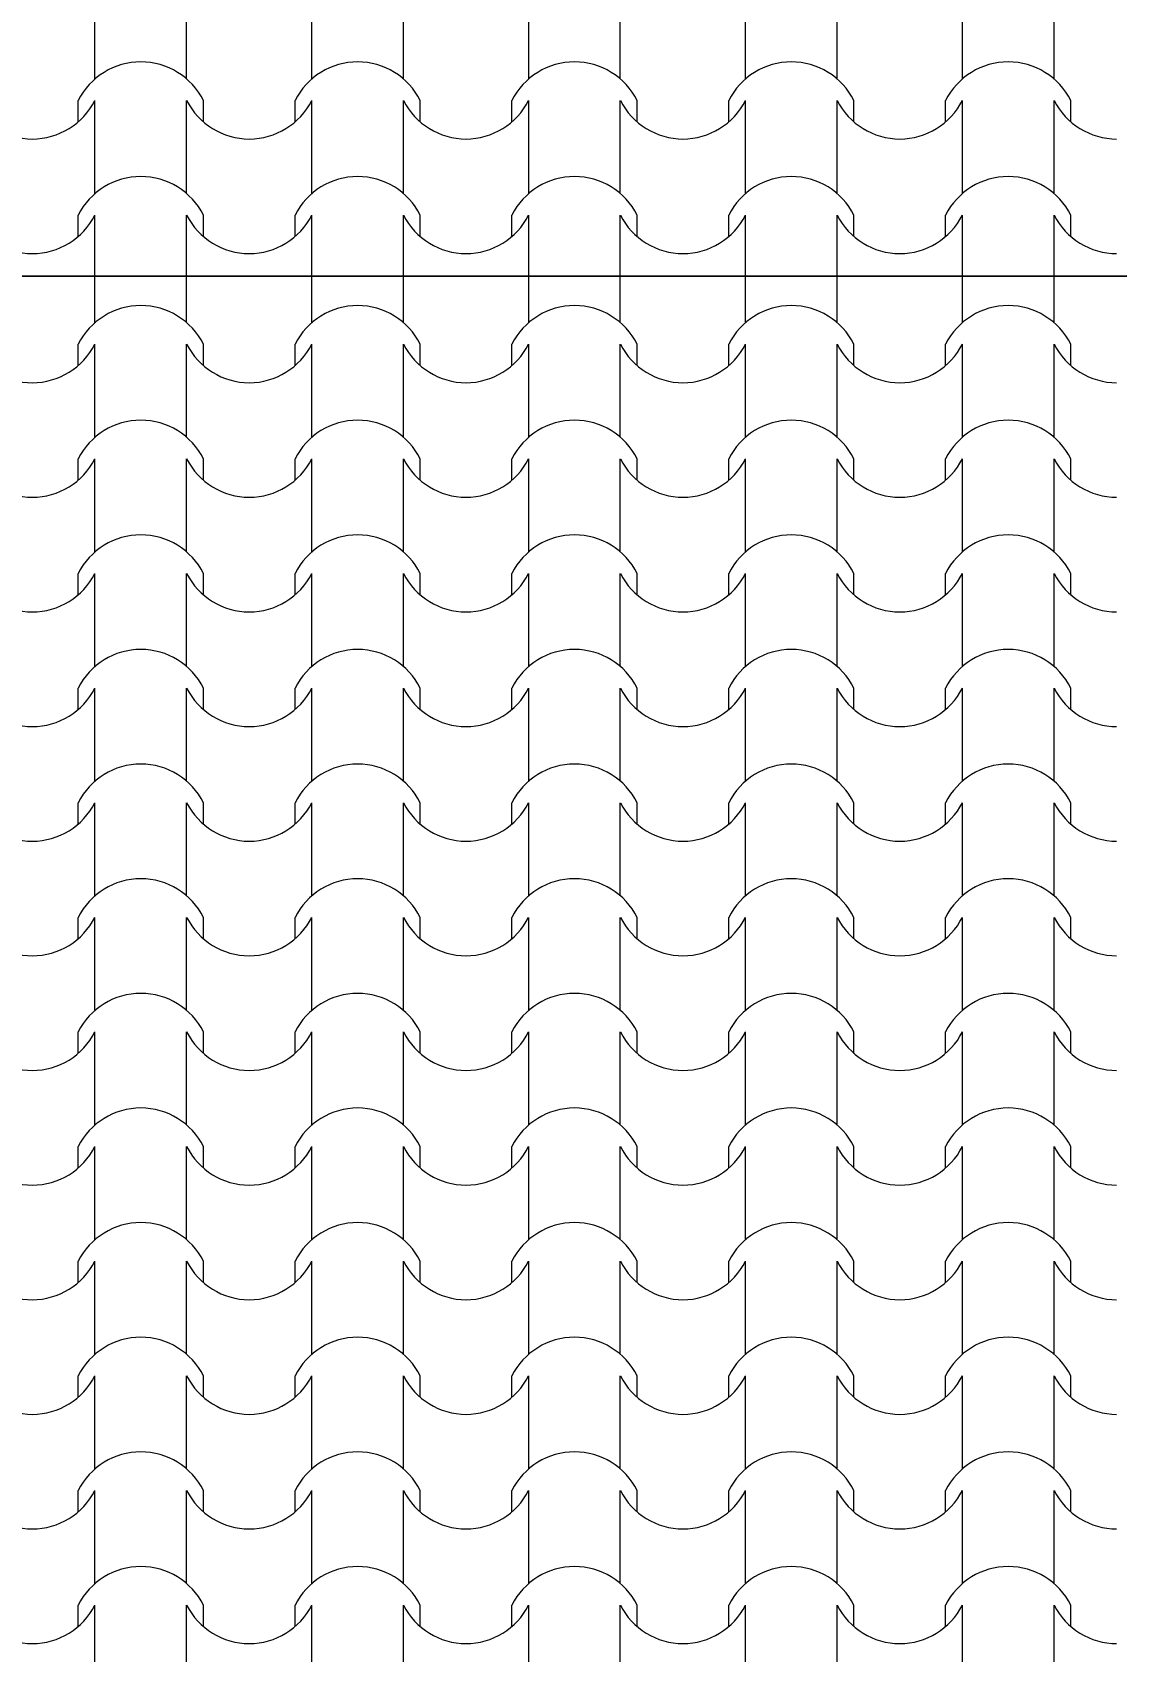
# Model space of a CAD drawing. Header units: feet. Extents: x 2791058 to 2855058, y -67651 to -26651.
# Drawn here: x 2805394 to 2808239, y -53667 to -49419 of the extents above; entities that cross this region are included whole.
import ezdxf

# ---------------------------------------------------------------- set-up
doc = ezdxf.new("R2010")
doc.units = ezdxf.units.FT
doc.header["$MEASUREMENT"] = 0
doc.linetypes.add('Dashed', pattern=[282.222223, 141.111112, -141.111112])
doc.layers.add('Dimensioning - General', color=7, linetype='Continuous')
for name, color, linetype, lineweight in [('Dimensioning - General_Pen_No__1', 7, 'Continuous', 0), ('Model Unit - Zone_Pen_No__101', 252, 'Continuous', 0), ('Structural - Bearing_Pen_No__1', 7, 'Continuous', 0)]:
    doc.layers.add(name, color=color, linetype=linetype, lineweight=lineweight)
doc.layers.add('Structural - Bearing_Pen_No__82', color=7, linetype='Continuous', lineweight=0, true_color=0xaaaaaa)
doc.styles.add('GENERATED_STYLE_2', font='arial.ttf')
doc.dimstyles.new('GENERATED_STYLE__2', dxfattribs={"dimtxt": 250, "dimasz": 190, "dimexe": 0.18, "dimexo": 3, "dimgap": 0.09, "dimtad": 1, "dimtih": 1, "dimtoh": 1, "dimlfac": 0.001, "dimzin": 0, "dimdsep": 46, "dimtxsty": 'GENERATED_STYLE_2', "dimblk": 'ARROWHEAD_2', "dimblk1": 'ARROWHEAD_2', "dimblk2": 'ARROWHEAD_2', "dimcen": 0.09, "dimclrd": 7, "dimclre": 7, "dimclrt": 7, "dimadec": 0, "dimazin": 0, "dimtfac": 1, "dimtdec": 4, "dimtmove": 0, "dimatfit": 3, "dimfxl": 1, "dimtolj": 1, "dimtzin": 0, "dimarcsym": 0})

# ---------------------------------------------------------------- blocks, each defined once
blk = doc.blocks.new('*X2', base_point=(2247653.8, -76425))
at = {"layer": 'Structural - Bearing_Pen_No__82', "color": 253, "linetype": 'Continuous', "lineweight": 0, "true_color": 0xaaaaaa}
for p, q in [((2805558.4, -50180.5), (2805558.4, -50058.5)), ((2805798.9, -50180.5), (2805798.9, -50058.5)), ((2806127.4, -50180.5), (2806127.4, -50058.5)), ((2806367.8, -50180.5), (2806367.8, -50058.5)), ((2806696.3, -50180.5), (2806696.3, -50058.5)), ((2806936.8, -50180.5), (2806936.8, -50058.5)), ((2807265.3, -50180.5), (2807265.3, -50058.5)), ((2807505.8, -50180.5), (2807505.8, -50058.5)), ((2807834.3, -50180.5), (2807834.3, -50058.5)), ((2808074.7, -50180.5), (2808074.7, -50058.5)), ((2805514.4, -50293.3), (2805514.4, -50237.3)), ((2805558.4, -50359.2), (2805558.4, -50237.3)), ((2805798.9, -50359.2), (2805798.9, -50237.3)), ((2805842.9, -50293.3), (2805842.9, -50237.3)), ((2806083.4, -50293.3), (2806083.4, -50237.3)), ((2806127.4, -50359.2), (2806127.4, -50237.3)), ((2806367.8, -50359.2), (2806367.8, -50237.3)), ((2806411.9, -50293.3), (2806411.9, -50237.3)), ((2806652.3, -50293.3), (2806652.3, -50237.3)), ((2806696.3, -50359.2), (2806696.3, -50237.3)), ((2806936.8, -50359.2), (2806936.8, -50237.3)), ((2806980.8, -50293.3), (2806980.8, -50237.3)), ((2807221.3, -50293.3), (2807221.3, -50237.3)), ((2807265.3, -50359.2), (2807265.3, -50237.3)), ((2807505.8, -50359.2), (2807505.8, -50237.3)), ((2807549.8, -50293.3), (2807549.8, -50237.3)), ((2807790.2, -50293.3), (2807790.2, -50237.3)), ((2807834.3, -50359.2), (2807834.3, -50237.3)), ((2808074.7, -50359.2), (2808074.7, -50237.3)), ((2808118.7, -50293.3), (2808118.7, -50237.3)), ((2805558.4, -50481.2), (2805558.4, -50359.2)), ((2805798.9, -50481.2), (2805798.9, -50359.2)), ((2806127.4, -50481.2), (2806127.4, -50359.2)), ((2806367.8, -50481.2), (2806367.8, -50359.2)), ((2806696.3, -50481.2), (2806696.3, -50359.2)), ((2806936.8, -50481.2), (2806936.8, -50359.2)), ((2807265.3, -50481.2), (2807265.3, -50359.2)), ((2807505.8, -50481.2), (2807505.8, -50359.2)), ((2807834.3, -50481.2), (2807834.3, -50359.2)), ((2808074.7, -50481.2), (2808074.7, -50359.2)), ((2805514.4, -50594), (2805514.4, -50538)), ((2805558.4, -50659.9), (2805558.4, -50538)), ((2805798.9, -50659.9), (2805798.9, -50538)), ((2805842.9, -50594), (2805842.9, -50538)), ((2806083.4, -50594), (2806083.4, -50538)), ((2806127.4, -50659.9), (2806127.4, -50538)), ((2806367.8, -50659.9), (2806367.8, -50538)), ((2806411.9, -50594), (2806411.9, -50538)), ((2806652.3, -50594), (2806652.3, -50538)), ((2806696.3, -50659.9), (2806696.3, -50538)), ((2806936.8, -50659.9), (2806936.8, -50538)), ((2806980.8, -50594), (2806980.8, -50538)), ((2807221.3, -50594), (2807221.3, -50538)), ((2807265.3, -50659.9), (2807265.3, -50538)), ((2807505.8, -50659.9), (2807505.8, -50538)), ((2807549.8, -50594), (2807549.8, -50538)), ((2807790.2, -50594), (2807790.2, -50538)), ((2807834.3, -50659.9), (2807834.3, -50538)), ((2808074.7, -50659.9), (2808074.7, -50538)), ((2808118.7, -50594), (2808118.7, -50538)), ((2805558.4, -50781.8), (2805558.4, -50659.9)), ((2805798.9, -50781.8), (2805798.9, -50659.9)), ((2806127.4, -50781.8), (2806127.4, -50659.9)), ((2806367.8, -50781.8), (2806367.8, -50659.9)), ((2806696.3, -50781.8), (2806696.3, -50659.9)), ((2806936.8, -50781.8), (2806936.8, -50659.9)), ((2807265.3, -50781.8), (2807265.3, -50659.9)), ((2807505.8, -50781.8), (2807505.8, -50659.9)), ((2807834.3, -50781.8), (2807834.3, -50659.9)), ((2808074.7, -50781.8), (2808074.7, -50659.9)), ((2805514.4, -50894.7), (2805514.4, -50838.6)), ((2805558.4, -50960.6), (2805558.4, -50838.6)), ((2805798.9, -50960.6), (2805798.9, -50838.6)), ((2805842.9, -50894.7), (2805842.9, -50838.6)), ((2806083.4, -50894.7), (2806083.4, -50838.6)), ((2806127.4, -50960.6), (2806127.4, -50838.6)), ((2806367.8, -50960.6), (2806367.8, -50838.6)), ((2806411.9, -50894.7), (2806411.9, -50838.6)), ((2806652.3, -50894.7), (2806652.3, -50838.6)), ((2806696.3, -50960.6), (2806696.3, -50838.6)), ((2806936.8, -50960.6), (2806936.8, -50838.6)), ((2806980.8, -50894.7), (2806980.8, -50838.6)), ((2807221.3, -50894.7), (2807221.3, -50838.6)), ((2807265.3, -50960.6), (2807265.3, -50838.6)), ((2807505.8, -50960.6), (2807505.8, -50838.6)), ((2807549.8, -50894.7), (2807549.8, -50838.6)), ((2807790.2, -50894.7), (2807790.2, -50838.6)), ((2807834.3, -50960.6), (2807834.3, -50838.6)), ((2808074.7, -50960.6), (2808074.7, -50838.6)), ((2808118.7, -50894.7), (2808118.7, -50838.6)), ((2805558.4, -51082.5), (2805558.4, -50960.6)), ((2805798.9, -51082.5), (2805798.9, -50960.6)), ((2806127.4, -51082.5), (2806127.4, -50960.6)), ((2806367.8, -51082.5), (2806367.8, -50960.6)), ((2806696.3, -51082.5), (2806696.3, -50960.6)), ((2806936.8, -51082.5), (2806936.8, -50960.6)), ((2807265.3, -51082.5), (2807265.3, -50960.6)), ((2807505.8, -51082.5), (2807505.8, -50960.6)), ((2807834.3, -51082.5), (2807834.3, -50960.6)), ((2808074.7, -51082.5), (2808074.7, -50960.6)), ((2805514.4, -51195.4), (2805514.4, -51139.3)), ((2805558.4, -51261.2), (2805558.4, -51139.3)), ((2805798.9, -51261.2), (2805798.9, -51139.3)), ((2805842.9, -51195.4), (2805842.9, -51139.3)), ((2806083.4, -51195.4), (2806083.4, -51139.3)), ((2806127.4, -51261.2), (2806127.4, -51139.3)), ((2806367.8, -51261.2), (2806367.8, -51139.3)), ((2806411.9, -51195.4), (2806411.9, -51139.3)), ((2806652.3, -51195.4), (2806652.3, -51139.3)), ((2806696.3, -51261.2), (2806696.3, -51139.3)), ((2806936.8, -51261.2), (2806936.8, -51139.3)), ((2806980.8, -51195.4), (2806980.8, -51139.3)), ((2807221.3, -51195.4), (2807221.3, -51139.3)), ((2807265.3, -51261.2), (2807265.3, -51139.3)), ((2807505.8, -51261.2), (2807505.8, -51139.3)), ((2807549.8, -51195.4), (2807549.8, -51139.3)), ((2807790.2, -51195.4), (2807790.2, -51139.3)), ((2807834.3, -51261.2), (2807834.3, -51139.3)), ((2808074.7, -51261.2), (2808074.7, -51139.3)), ((2808118.7, -51195.4), (2808118.7, -51139.3)), ((2805558.4, -51383.2), (2805558.4, -51261.2)), ((2805798.9, -51383.2), (2805798.9, -51261.2)), ((2806127.4, -51383.2), (2806127.4, -51261.2)), ((2806367.8, -51383.2), (2806367.8, -51261.2)), ((2806696.3, -51383.2), (2806696.3, -51261.2)), ((2806936.8, -51383.2), (2806936.8, -51261.2)), ((2807265.3, -51383.2), (2807265.3, -51261.2)), ((2807505.8, -51383.2), (2807505.8, -51261.2)), ((2807834.3, -51383.2), (2807834.3, -51261.2)), ((2808074.7, -51383.2), (2808074.7, -51261.2)), ((2805514.4, -51496), (2805514.4, -51440)), ((2805558.4, -51561.9), (2805558.4, -51440)), ((2805798.9, -51561.9), (2805798.9, -51440)), ((2805842.9, -51496), (2805842.9, -51440)), ((2806083.4, -51496), (2806083.4, -51440)), ((2806127.4, -51561.9), (2806127.4, -51440)), ((2806367.8, -51561.9), (2806367.8, -51440)), ((2806411.9, -51496), (2806411.9, -51440)), ((2806652.3, -51496), (2806652.3, -51440)), ((2806696.3, -51561.9), (2806696.3, -51440)), ((2806936.8, -51561.9), (2806936.8, -51440)), ((2806980.8, -51496), (2806980.8, -51440)), ((2807221.3, -51496), (2807221.3, -51440)), ((2807265.3, -51561.9), (2807265.3, -51440)), ((2807505.8, -51561.9), (2807505.8, -51440)), ((2807549.8, -51496), (2807549.8, -51440)), ((2807790.2, -51496), (2807790.2, -51440)), ((2807834.3, -51561.9), (2807834.3, -51440)), ((2808074.7, -51561.9), (2808074.7, -51440)), ((2808118.7, -51496), (2808118.7, -51440)), ((2805558.4, -51683.8), (2805558.4, -51561.9)), ((2805798.9, -51683.8), (2805798.9, -51561.9)), ((2806127.4, -51683.8), (2806127.4, -51561.9)), ((2806367.8, -51683.8), (2806367.8, -51561.9)), ((2806696.3, -51683.8), (2806696.3, -51561.9)), ((2806936.8, -51683.8), (2806936.8, -51561.9)), ((2807265.3, -51683.8), (2807265.3, -51561.9)), ((2807505.8, -51683.8), (2807505.8, -51561.9)), ((2807834.3, -51683.8), (2807834.3, -51561.9)), ((2808074.7, -51683.8), (2808074.7, -51561.9)), ((2805514.4, -51796.7), (2805514.4, -51740.6)), ((2805558.4, -51862.6), (2805558.4, -51740.6)), ((2805798.9, -51862.6), (2805798.9, -51740.6)), ((2805842.9, -51796.7), (2805842.9, -51740.6)), ((2806083.4, -51796.7), (2806083.4, -51740.6)), ((2806127.4, -51862.6), (2806127.4, -51740.6)), ((2806367.8, -51862.6), (2806367.8, -51740.6)), ((2806411.9, -51796.7), (2806411.9, -51740.6)), ((2806652.3, -51796.7), (2806652.3, -51740.6)), ((2806696.3, -51862.6), (2806696.3, -51740.6)), ((2806936.8, -51862.6), (2806936.8, -51740.6)), ((2806980.8, -51796.7), (2806980.8, -51740.6)), ((2807221.3, -51796.7), (2807221.3, -51740.6)), ((2807265.3, -51862.6), (2807265.3, -51740.6)), ((2807505.8, -51862.6), (2807505.8, -51740.6)), ((2807549.8, -51796.7), (2807549.8, -51740.6)), ((2807790.2, -51796.7), (2807790.2, -51740.6)), ((2807834.3, -51862.6), (2807834.3, -51740.6)), ((2808074.7, -51862.6), (2808074.7, -51740.6)), ((2808118.7, -51796.7), (2808118.7, -51740.6)), ((2805558.4, -51984.5), (2805558.4, -51862.6)), ((2805798.9, -51984.5), (2805798.9, -51862.6)), ((2806127.4, -51984.5), (2806127.4, -51862.6)), ((2806367.8, -51984.5), (2806367.8, -51862.6)), ((2806696.3, -51984.5), (2806696.3, -51862.6)), ((2806936.8, -51984.5), (2806936.8, -51862.6)), ((2807265.3, -51984.5), (2807265.3, -51862.6)), ((2807505.8, -51984.5), (2807505.8, -51862.6)), ((2807834.3, -51984.5), (2807834.3, -51862.6)), ((2808074.7, -51984.5), (2808074.7, -51862.6)), ((2805514.4, -52097.4), (2805514.4, -52041.3)), ((2805558.4, -52163.3), (2805558.4, -52041.3)), ((2805798.9, -52163.3), (2805798.9, -52041.3)), ((2805842.9, -52097.4), (2805842.9, -52041.3)), ((2806083.4, -52097.4), (2806083.4, -52041.3)), ((2806127.4, -52163.3), (2806127.4, -52041.3)), ((2806367.8, -52163.3), (2806367.8, -52041.3)), ((2806411.9, -52097.4), (2806411.9, -52041.3)), ((2806652.3, -52097.4), (2806652.3, -52041.3)), ((2806696.3, -52163.3), (2806696.3, -52041.3)), ((2806936.8, -52163.3), (2806936.8, -52041.3)), ((2806980.8, -52097.4), (2806980.8, -52041.3)), ((2807221.3, -52097.4), (2807221.3, -52041.3)), ((2807265.3, -52163.3), (2807265.3, -52041.3)), ((2807505.8, -52163.3), (2807505.8, -52041.3)), ((2807549.8, -52097.4), (2807549.8, -52041.3)), ((2807790.2, -52097.4), (2807790.2, -52041.3)), ((2807834.3, -52163.3), (2807834.3, -52041.3)), ((2808074.7, -52163.3), (2808074.7, -52041.3)), ((2808118.7, -52097.4), (2808118.7, -52041.3)), ((2805558.4, -52285.2), (2805558.4, -52163.3)), ((2805798.9, -52285.2), (2805798.9, -52163.3)), ((2806127.4, -52285.2), (2806127.4, -52163.3)), ((2806367.8, -52285.2), (2806367.8, -52163.3)), ((2806696.3, -52285.2), (2806696.3, -52163.3)), ((2806936.8, -52285.2), (2806936.8, -52163.3)), ((2807265.3, -52285.2), (2807265.3, -52163.3)), ((2807505.8, -52285.2), (2807505.8, -52163.3)), ((2807834.3, -52285.2), (2807834.3, -52163.3)), ((2808074.7, -52285.2), (2808074.7, -52163.3)), ((2805514.4, -52398), (2805514.4, -52342)), ((2805558.4, -52463.9), (2805558.4, -52342)), ((2805798.9, -52463.9), (2805798.9, -52342)), ((2805842.9, -52398), (2805842.9, -52342)), ((2806083.4, -52398), (2806083.4, -52342)), ((2806127.4, -52463.9), (2806127.4, -52342)), ((2806367.8, -52463.9), (2806367.8, -52342)), ((2806411.9, -52398), (2806411.9, -52342)), ((2806652.3, -52398), (2806652.3, -52342)), ((2806696.3, -52463.9), (2806696.3, -52342)), ((2806936.8, -52463.9), (2806936.8, -52342)), ((2806980.8, -52398), (2806980.8, -52342)), ((2807221.3, -52398), (2807221.3, -52342)), ((2807265.3, -52463.9), (2807265.3, -52342)), ((2807505.8, -52463.9), (2807505.8, -52342)), ((2807549.8, -52398), (2807549.8, -52342)), ((2807790.2, -52398), (2807790.2, -52342)), ((2807834.3, -52463.9), (2807834.3, -52342)), ((2808074.7, -52463.9), (2808074.7, -52342)), ((2808118.7, -52398), (2808118.7, -52342)), ((2805558.4, -52585.9), (2805558.4, -52463.9)), ((2805798.9, -52585.9), (2805798.9, -52463.9)), ((2806127.4, -52585.9), (2806127.4, -52463.9)), ((2806367.8, -52585.9), (2806367.8, -52463.9)), ((2806696.3, -52585.9), (2806696.3, -52463.9)), ((2806936.8, -52585.9), (2806936.8, -52463.9)), ((2807265.3, -52585.9), (2807265.3, -52463.9)), ((2807505.8, -52585.9), (2807505.8, -52463.9)), ((2807834.3, -52585.9), (2807834.3, -52463.9)), ((2808074.7, -52585.9), (2808074.7, -52463.9)), ((2805514.4, -52698.7), (2805514.4, -52642.7)), ((2805558.4, -52764.6), (2805558.4, -52642.7)), ((2805798.9, -52764.6), (2805798.9, -52642.7)), ((2805842.9, -52698.7), (2805842.9, -52642.7)), ((2806083.4, -52698.7), (2806083.4, -52642.7)), ((2806127.4, -52764.6), (2806127.4, -52642.7)), ((2806367.8, -52764.6), (2806367.8, -52642.7)), ((2806411.9, -52698.7), (2806411.9, -52642.7)), ((2806652.3, -52698.7), (2806652.3, -52642.7)), ((2806696.3, -52764.6), (2806696.3, -52642.7)), ((2806936.8, -52764.6), (2806936.8, -52642.7)), ((2806980.8, -52698.7), (2806980.8, -52642.7)), ((2807221.3, -52698.7), (2807221.3, -52642.7)), ((2807265.3, -52764.6), (2807265.3, -52642.7)), ((2807505.8, -52764.6), (2807505.8, -52642.7)), ((2807549.8, -52698.7), (2807549.8, -52642.7)), ((2807790.2, -52698.7), (2807790.2, -52642.7)), ((2807834.3, -52764.6), (2807834.3, -52642.7)), ((2808074.7, -52764.6), (2808074.7, -52642.7)), ((2808118.7, -52698.7), (2808118.7, -52642.7)), ((2805558.4, -52886.5), (2805558.4, -52764.6)), ((2805798.9, -52886.5), (2805798.9, -52764.6)), ((2806127.4, -52886.5), (2806127.4, -52764.6)), ((2806367.8, -52886.5), (2806367.8, -52764.6)), ((2806696.3, -52886.5), (2806696.3, -52764.6)), ((2806936.8, -52886.5), (2806936.8, -52764.6)), ((2807265.3, -52886.5), (2807265.3, -52764.6)), ((2807505.8, -52886.5), (2807505.8, -52764.6)), ((2807834.3, -52886.5), (2807834.3, -52764.6)), ((2808074.7, -52886.5), (2808074.7, -52764.6)), ((2805514.4, -52999.4), (2805514.4, -52943.3)), ((2805558.4, -53065.3), (2805558.4, -52943.3)), ((2805798.9, -53065.3), (2805798.9, -52943.3)), ((2805842.9, -52999.4), (2805842.9, -52943.3)), ((2806083.4, -52999.4), (2806083.4, -52943.3)), ((2806127.4, -53065.3), (2806127.4, -52943.3)), ((2806367.8, -53065.3), (2806367.8, -52943.3)), ((2806411.9, -52999.4), (2806411.9, -52943.3)), ((2806652.3, -52999.4), (2806652.3, -52943.3)), ((2806696.3, -53065.3), (2806696.3, -52943.3)), ((2806936.8, -53065.3), (2806936.8, -52943.3)), ((2806980.8, -52999.4), (2806980.8, -52943.3)), ((2807221.3, -52999.4), (2807221.3, -52943.3)), ((2807265.3, -53065.3), (2807265.3, -52943.3)), ((2807505.8, -53065.3), (2807505.8, -52943.3)), ((2807549.8, -52999.4), (2807549.8, -52943.3)), ((2807790.2, -52999.4), (2807790.2, -52943.3)), ((2807834.3, -53065.3), (2807834.3, -52943.3)), ((2808074.7, -53065.3), (2808074.7, -52943.3)), ((2808118.7, -52999.4), (2808118.7, -52943.3)), ((2805558.4, -53187.2), (2805558.4, -53065.3)), ((2805798.9, -53187.2), (2805798.9, -53065.3)), ((2806127.4, -53187.2), (2806127.4, -53065.3)), ((2806367.8, -53187.2), (2806367.8, -53065.3)), ((2806696.3, -53187.2), (2806696.3, -53065.3)), ((2806936.8, -53187.2), (2806936.8, -53065.3)), ((2807265.3, -53187.2), (2807265.3, -53065.3)), ((2807505.8, -53187.2), (2807505.8, -53065.3)), ((2807834.3, -53187.2), (2807834.3, -53065.3)), ((2808074.7, -53187.2), (2808074.7, -53065.3)), ((2805514.4, -53300.1), (2805514.4, -53244)), ((2805558.4, -53365.9), (2805558.4, -53244)), ((2805798.9, -53365.9), (2805798.9, -53244)), ((2805842.9, -53300.1), (2805842.9, -53244)), ((2806083.4, -53300.1), (2806083.4, -53244)), ((2806127.4, -53365.9), (2806127.4, -53244)), ((2806367.8, -53365.9), (2806367.8, -53244)), ((2806411.9, -53300.1), (2806411.9, -53244)), ((2806652.3, -53300.1), (2806652.3, -53244)), ((2806696.3, -53365.9), (2806696.3, -53244)), ((2806936.8, -53365.9), (2806936.8, -53244)), ((2806980.8, -53300.1), (2806980.8, -53244)), ((2807221.3, -53300.1), (2807221.3, -53244)), ((2807265.3, -53365.9), (2807265.3, -53244)), ((2807505.8, -53365.9), (2807505.8, -53244)), ((2807549.8, -53300.1), (2807549.8, -53244)), ((2807790.2, -53300.1), (2807790.2, -53244)), ((2807834.3, -53365.9), (2807834.3, -53244)), ((2808074.7, -53365.9), (2808074.7, -53244)), ((2808118.7, -53300.1), (2808118.7, -53244)), ((2805558.4, -53487.9), (2805558.4, -53365.9)), ((2805798.9, -53487.9), (2805798.9, -53365.9)), ((2806127.4, -53487.9), (2806127.4, -53365.9)), ((2806367.8, -53487.9), (2806367.8, -53365.9)), ((2806696.3, -53487.9), (2806696.3, -53365.9)), ((2806936.8, -53487.9), (2806936.8, -53365.9)), ((2807265.3, -53487.9), (2807265.3, -53365.9)), ((2807505.8, -53487.9), (2807505.8, -53365.9)), ((2807834.3, -53487.9), (2807834.3, -53365.9)), ((2808074.7, -53487.9), (2808074.7, -53365.9)), ((2805514.4, -53600.7), (2805514.4, -53544.7)), ((2805558.4, -53666.6), (2805558.4, -53544.7)), ((2805798.9, -53666.6), (2805798.9, -53544.7)), ((2805842.9, -53600.7), (2805842.9, -53544.7)), ((2806083.4, -53600.7), (2806083.4, -53544.7)), ((2806127.4, -53666.6), (2806127.4, -53544.7)), ((2806367.8, -53666.6), (2806367.8, -53544.7)), ((2806411.9, -53600.7), (2806411.9, -53544.7)), ((2806652.3, -53600.7), (2806652.3, -53544.7)), ((2806696.3, -53666.6), (2806696.3, -53544.7)), ((2806936.8, -53666.6), (2806936.8, -53544.7)), ((2806980.8, -53600.7), (2806980.8, -53544.7)), ((2807221.3, -53600.7), (2807221.3, -53544.7)), ((2807265.3, -53666.6), (2807265.3, -53544.7)), ((2807505.8, -53666.6), (2807505.8, -53544.7)), ((2807549.8, -53600.7), (2807549.8, -53544.7)), ((2807790.2, -53600.7), (2807790.2, -53544.7)), ((2807834.3, -53666.6), (2807834.3, -53544.7)), ((2808074.7, -53666.6), (2808074.7, -53544.7)), ((2808118.7, -53600.7), (2808118.7, -53544.7)), ((2805558.4, -53788.6), (2805558.4, -53666.6)), ((2805798.9, -53788.6), (2805798.9, -53666.6)), ((2806127.4, -53788.6), (2806127.4, -53666.6)), ((2806367.8, -53788.6), (2806367.8, -53666.6)), ((2806696.3, -53788.6), (2806696.3, -53666.6)), ((2806936.8, -53788.6), (2806936.8, -53666.6)), ((2807265.3, -53788.6), (2807265.3, -53666.6)), ((2807505.8, -53788.6), (2807505.8, -53666.6)), ((2807834.3, -53788.6), (2807834.3, -53666.6)), ((2808074.7, -53788.6), (2808074.7, -53666.6))]:
    blk.add_line(p, q, dxfattribs=at)
for centre, radius, start, end in [((2805678.7, -50319.9), 183.9, 26.7044, 153.2956), ((2806247.6, -50319.9), 183.9, 26.7044, 153.2956), ((2806816.6, -50319.9), 183.9, 26.7044, 153.2956), ((2807385.5, -50319.9), 183.9, 26.7044, 153.2956), ((2807954.5, -50319.9), 183.9, 26.7044, 153.2956), ((2805394.7, -50153.4), 184.9, 206.9885, 269.8295), ((2805393.6, -50153.4), 184.9, 270.1705, 333.0115), ((2805963.7, -50153.4), 184.9, 206.9885, 269.8295), ((2805962.6, -50153.4), 184.9, 270.1705, 333.0115), ((2806532.6, -50153.4), 184.9, 206.9885, 269.8295), ((2806531.5, -50153.4), 184.9, 270.1705, 333.0115), ((2807101.6, -50153.4), 184.9, 206.9885, 269.8295), ((2807100.5, -50153.4), 184.9, 270.1705, 333.0115), ((2807670.6, -50153.4), 184.9, 206.9885, 269.8295), ((2807669.5, -50153.4), 184.9, 270.1705, 333.0115), ((2808239.5, -50153.4), 184.9, 206.9885, 269.8295), ((2805678.7, -50620.6), 183.9, 26.7044, 153.2956), ((2806247.6, -50620.6), 183.9, 26.7044, 153.2956), ((2806816.6, -50620.6), 183.9, 26.7044, 153.2956), ((2807385.5, -50620.6), 183.9, 26.7044, 153.2956), ((2807954.5, -50620.6), 183.9, 26.7044, 153.2956), ((2805394.7, -50454), 184.9, 206.9885, 269.8295), ((2805393.6, -50454), 184.9, 270.1705, 333.0115), ((2805963.7, -50454), 184.9, 206.9885, 269.8295), ((2805962.6, -50454), 184.9, 270.1705, 333.0115), ((2806532.6, -50454), 184.9, 206.9885, 269.8295), ((2806531.5, -50454), 184.9, 270.1705, 333.0115), ((2807101.6, -50454), 184.9, 206.9885, 269.8295), ((2807100.5, -50454), 184.9, 270.1705, 333.0115), ((2807670.6, -50454), 184.9, 206.9885, 269.8295), ((2807669.5, -50454), 184.9, 270.1705, 333.0115), ((2808239.5, -50454), 184.9, 206.9885, 269.8295), ((2805678.7, -50921.2), 183.9, 26.7044, 153.2956), ((2806247.6, -50921.2), 183.9, 26.7044, 153.2956), ((2806816.6, -50921.2), 183.9, 26.7044, 153.2956), ((2807385.5, -50921.2), 183.9, 26.7044, 153.2956), ((2807954.5, -50921.2), 183.9, 26.7044, 153.2956), ((2805394.7, -50754.7), 184.9, 206.9885, 269.8295), ((2805393.6, -50754.7), 184.9, 270.1705, 333.0115), ((2805963.7, -50754.7), 184.9, 206.9885, 269.8295), ((2805962.6, -50754.7), 184.9, 270.1705, 333.0115), ((2806532.6, -50754.7), 184.9, 206.9885, 269.8295), ((2806531.5, -50754.7), 184.9, 270.1705, 333.0115), ((2807101.6, -50754.7), 184.9, 206.9885, 269.8295), ((2807100.5, -50754.7), 184.9, 270.1705, 333.0115), ((2807670.6, -50754.7), 184.9, 206.9885, 269.8295), ((2807669.5, -50754.7), 184.9, 270.1705, 333.0115), ((2808239.5, -50754.7), 184.9, 206.9885, 269.8295), ((2805678.7, -51221.9), 183.9, 26.7044, 153.2956), ((2806247.6, -51221.9), 183.9, 26.7044, 153.2956), ((2806816.6, -51221.9), 183.9, 26.7044, 153.2956), ((2807385.5, -51221.9), 183.9, 26.7044, 153.2956), ((2807954.5, -51221.9), 183.9, 26.7044, 153.2956), ((2805394.7, -51055.4), 184.9, 206.9885, 269.8295), ((2805393.6, -51055.4), 184.9, 270.1705, 333.0115), ((2805963.7, -51055.4), 184.9, 206.9885, 269.8295), ((2805962.6, -51055.4), 184.9, 270.1705, 333.0115), ((2806532.6, -51055.4), 184.9, 206.9885, 269.8295), ((2806531.5, -51055.4), 184.9, 270.1705, 333.0115), ((2807101.6, -51055.4), 184.9, 206.9885, 269.8295), ((2807100.5, -51055.4), 184.9, 270.1705, 333.0115), ((2807670.6, -51055.4), 184.9, 206.9885, 269.8295), ((2807669.5, -51055.4), 184.9, 270.1705, 333.0115), ((2808239.5, -51055.4), 184.9, 206.9885, 269.8295), ((2805678.7, -51522.6), 183.9, 26.7044, 153.2956), ((2806247.6, -51522.6), 183.9, 26.7044, 153.2956), ((2806816.6, -51522.6), 183.9, 26.7044, 153.2956), ((2807385.5, -51522.6), 183.9, 26.7044, 153.2956), ((2807954.5, -51522.6), 183.9, 26.7044, 153.2956), ((2805394.7, -51356), 184.9, 206.9885, 269.8295), ((2805393.6, -51356), 184.9, 270.1705, 333.0115), ((2805963.7, -51356), 184.9, 206.9885, 269.8295), ((2805962.6, -51356), 184.9, 270.1705, 333.0115), ((2806532.6, -51356), 184.9, 206.9885, 269.8295), ((2806531.5, -51356), 184.9, 270.1705, 333.0115), ((2807101.6, -51356), 184.9, 206.9885, 269.8295), ((2807100.5, -51356), 184.9, 270.1705, 333.0115), ((2807670.6, -51356), 184.9, 206.9885, 269.8295), ((2807669.5, -51356), 184.9, 270.1705, 333.0115), ((2808239.5, -51356), 184.9, 206.9885, 269.8295), ((2805678.7, -51823.3), 183.9, 26.7044, 153.2956), ((2806247.6, -51823.3), 183.9, 26.7044, 153.2956), ((2806816.6, -51823.3), 183.9, 26.7044, 153.2956), ((2807385.5, -51823.3), 183.9, 26.7044, 153.2956), ((2807954.5, -51823.3), 183.9, 26.7044, 153.2956), ((2805394.7, -51656.7), 184.9, 206.9885, 269.8295), ((2805393.6, -51656.7), 184.9, 270.1705, 333.0115), ((2805963.7, -51656.7), 184.9, 206.9885, 269.8295), ((2805962.6, -51656.7), 184.9, 270.1705, 333.0115), ((2806532.6, -51656.7), 184.9, 206.9885, 269.8295), ((2806531.5, -51656.7), 184.9, 270.1705, 333.0115), ((2807101.6, -51656.7), 184.9, 206.9885, 269.8295), ((2807100.5, -51656.7), 184.9, 270.1705, 333.0115), ((2807670.6, -51656.7), 184.9, 206.9885, 269.8295), ((2807669.5, -51656.7), 184.9, 270.1705, 333.0115), ((2808239.5, -51656.7), 184.9, 206.9885, 269.8295), ((2805678.7, -52123.9), 183.9, 26.7044, 153.2956), ((2806247.6, -52123.9), 183.9, 26.7044, 153.2956), ((2806816.6, -52123.9), 183.9, 26.7044, 153.2956), ((2807385.5, -52123.9), 183.9, 26.7044, 153.2956), ((2807954.5, -52123.9), 183.9, 26.7044, 153.2956), ((2805394.7, -51957.4), 184.9, 206.9885, 269.8295), ((2805393.6, -51957.4), 184.9, 270.1705, 333.0115), ((2805963.7, -51957.4), 184.9, 206.9885, 269.8295), ((2805962.6, -51957.4), 184.9, 270.1705, 333.0115), ((2806532.6, -51957.4), 184.9, 206.9885, 269.8295), ((2806531.5, -51957.4), 184.9, 270.1705, 333.0115), ((2807101.6, -51957.4), 184.9, 206.9885, 269.8295), ((2807100.5, -51957.4), 184.9, 270.1705, 333.0115), ((2807670.6, -51957.4), 184.9, 206.9885, 269.8295), ((2807669.5, -51957.4), 184.9, 270.1705, 333.0115), ((2808239.5, -51957.4), 184.9, 206.9885, 269.8295), ((2805678.7, -52424.6), 183.9, 26.7044, 153.2956), ((2806247.6, -52424.6), 183.9, 26.7044, 153.2956), ((2806816.6, -52424.6), 183.9, 26.7044, 153.2956), ((2807385.5, -52424.6), 183.9, 26.7044, 153.2956), ((2807954.5, -52424.6), 183.9, 26.7044, 153.2956), ((2805394.7, -52258.1), 184.9, 206.9885, 269.8295), ((2805393.6, -52258.1), 184.9, 270.1705, 333.0115), ((2805963.7, -52258.1), 184.9, 206.9885, 269.8295), ((2805962.6, -52258.1), 184.9, 270.1705, 333.0115), ((2806532.6, -52258.1), 184.9, 206.9885, 269.8295), ((2806531.5, -52258.1), 184.9, 270.1705, 333.0115), ((2807101.6, -52258.1), 184.9, 206.9885, 269.8295), ((2807100.5, -52258.1), 184.9, 270.1705, 333.0115), ((2807670.6, -52258.1), 184.9, 206.9885, 269.8295), ((2807669.5, -52258.1), 184.9, 270.1705, 333.0115), ((2808239.5, -52258.1), 184.9, 206.9885, 269.8295), ((2805678.7, -52725.3), 183.9, 26.7044, 153.2956), ((2806247.6, -52725.3), 183.9, 26.7044, 153.2956), ((2806816.6, -52725.3), 183.9, 26.7044, 153.2956), ((2807385.5, -52725.3), 183.9, 26.7044, 153.2956), ((2807954.5, -52725.3), 183.9, 26.7044, 153.2956), ((2805394.7, -52558.7), 184.9, 206.9885, 269.8295), ((2805393.6, -52558.7), 184.9, 270.1705, 333.0115), ((2805963.7, -52558.7), 184.9, 206.9885, 269.8295), ((2805962.6, -52558.7), 184.9, 270.1705, 333.0115), ((2806532.6, -52558.7), 184.9, 206.9885, 269.8295), ((2806531.5, -52558.7), 184.9, 270.1705, 333.0115), ((2807101.6, -52558.7), 184.9, 206.9885, 269.8295), ((2807100.5, -52558.7), 184.9, 270.1705, 333.0115), ((2807670.6, -52558.7), 184.9, 206.9885, 269.8295), ((2807669.5, -52558.7), 184.9, 270.1705, 333.0115), ((2808239.5, -52558.7), 184.9, 206.9885, 269.8295), ((2805678.7, -53026), 183.9, 26.7044, 153.2956), ((2806247.6, -53026), 183.9, 26.7044, 153.2956), ((2806816.6, -53026), 183.9, 26.7044, 153.2956), ((2807385.5, -53026), 183.9, 26.7044, 153.2956), ((2807954.5, -53026), 183.9, 26.7044, 153.2956), ((2805394.7, -52859.4), 184.9, 206.9885, 269.8295), ((2805393.6, -52859.4), 184.9, 270.1705, 333.0115), ((2805963.7, -52859.4), 184.9, 206.9885, 269.8295), ((2805962.6, -52859.4), 184.9, 270.1705, 333.0115), ((2806532.6, -52859.4), 184.9, 206.9885, 269.8295), ((2806531.5, -52859.4), 184.9, 270.1705, 333.0115), ((2807101.6, -52859.4), 184.9, 206.9885, 269.8295), ((2807100.5, -52859.4), 184.9, 270.1705, 333.0115), ((2807670.6, -52859.4), 184.9, 206.9885, 269.8295), ((2807669.5, -52859.4), 184.9, 270.1705, 333.0115), ((2808239.5, -52859.4), 184.9, 206.9885, 269.8295), ((2805678.7, -53326.6), 183.9, 26.7044, 153.2956), ((2806247.6, -53326.6), 183.9, 26.7044, 153.2956), ((2806816.6, -53326.6), 183.9, 26.7044, 153.2956), ((2807385.5, -53326.6), 183.9, 26.7044, 153.2956), ((2807954.5, -53326.6), 183.9, 26.7044, 153.2956), ((2805394.7, -53160.1), 184.9, 206.9885, 269.8295), ((2805393.6, -53160.1), 184.9, 270.1705, 333.0115), ((2805963.7, -53160.1), 184.9, 206.9885, 269.8295), ((2805962.6, -53160.1), 184.9, 270.1705, 333.0115), ((2806532.6, -53160.1), 184.9, 206.9885, 269.8295), ((2806531.5, -53160.1), 184.9, 270.1705, 333.0115), ((2807101.6, -53160.1), 184.9, 206.9885, 269.8295), ((2807100.5, -53160.1), 184.9, 270.1705, 333.0115), ((2807670.6, -53160.1), 184.9, 206.9885, 269.8295), ((2807669.5, -53160.1), 184.9, 270.1705, 333.0115), ((2808239.5, -53160.1), 184.9, 206.9885, 269.8295), ((2805678.7, -53627.3), 183.9, 26.7044, 153.2956), ((2806247.6, -53627.3), 183.9, 26.7044, 153.2956), ((2806816.6, -53627.3), 183.9, 26.7044, 153.2956), ((2807385.5, -53627.3), 183.9, 26.7044, 153.2956), ((2807954.5, -53627.3), 183.9, 26.7044, 153.2956), ((2805394.7, -53460.8), 184.9, 206.9885, 269.8295), ((2805393.6, -53460.8), 184.9, 270.1705, 333.0115), ((2805963.7, -53460.8), 184.9, 206.9885, 269.8295), ((2805962.6, -53460.8), 184.9, 270.1705, 333.0115), ((2806532.6, -53460.8), 184.9, 206.9885, 269.8295), ((2806531.5, -53460.8), 184.9, 270.1705, 333.0115), ((2807101.6, -53460.8), 184.9, 206.9885, 269.8295), ((2807100.5, -53460.8), 184.9, 270.1705, 333.0115), ((2807670.6, -53460.8), 184.9, 206.9885, 269.8295), ((2807669.5, -53460.8), 184.9, 270.1705, 333.0115), ((2808239.5, -53460.8), 184.9, 206.9885, 269.8295)]:
    blk.add_arc(centre, radius, start, end, dxfattribs=at)
blk = doc.blocks.new('Fill_1', base_point=(2247653.8, -74225))
at = {"layer": 'Structural - Bearing_Pen_No__1', "color": 7, "linetype": 'Continuous', "lineweight": 0}
blk.add_line((2820018.2, -50058.5), (2803618.2, -50058.5), dxfattribs=at)
at = {"layer": 'Structural - Bearing_Pen_No__82', "color": 253, "linetype": 'Continuous', "lineweight": 0, "true_color": 0xaaaaaa}
blk.add_blockref('*X2', (2247653.8, -76425), dxfattribs=at)
blk = doc.blocks.new('*X9', base_point=(2247653.8, -76425))
at = {"layer": 'Structural - Bearing_Pen_No__82', "color": 253, "linetype": 'Continuous', "lineweight": 0, "true_color": 0xaaaaaa}
for p, q in [((2805558.4, -49419.3), (2805558.4, -49297.4)), ((2805798.9, -49419.3), (2805798.9, -49297.4)), ((2806127.4, -49419.3), (2806127.4, -49297.4)), ((2806367.8, -49419.3), (2806367.8, -49297.4)), ((2806696.3, -49419.3), (2806696.3, -49297.4)), ((2806936.8, -49419.3), (2806936.8, -49297.4)), ((2807265.3, -49419.3), (2807265.3, -49297.4)), ((2807505.8, -49419.3), (2807505.8, -49297.4)), ((2807834.3, -49419.3), (2807834.3, -49297.4)), ((2808074.7, -49419.3), (2808074.7, -49297.4)), ((2805558.4, -49541.2), (2805558.4, -49419.3)), ((2805798.9, -49541.2), (2805798.9, -49419.3)), ((2806127.4, -49541.2), (2806127.4, -49419.3)), ((2806367.8, -49541.2), (2806367.8, -49419.3)), ((2806696.3, -49541.2), (2806696.3, -49419.3)), ((2806936.8, -49541.2), (2806936.8, -49419.3)), ((2807265.3, -49541.2), (2807265.3, -49419.3)), ((2807505.8, -49541.2), (2807505.8, -49419.3)), ((2807834.3, -49541.2), (2807834.3, -49419.3)), ((2808074.7, -49541.2), (2808074.7, -49419.3)), ((2805514.4, -49654.1), (2805514.4, -49598)), ((2805558.4, -49720), (2805558.4, -49598)), ((2805798.9, -49720), (2805798.9, -49598)), ((2805842.9, -49654.1), (2805842.9, -49598)), ((2806083.4, -49654.1), (2806083.4, -49598)), ((2806127.4, -49720), (2806127.4, -49598)), ((2806367.8, -49720), (2806367.8, -49598)), ((2806411.9, -49654.1), (2806411.9, -49598)), ((2806652.3, -49654.1), (2806652.3, -49598)), ((2806696.3, -49720), (2806696.3, -49598)), ((2806936.8, -49720), (2806936.8, -49598)), ((2806980.8, -49654.1), (2806980.8, -49598)), ((2807221.3, -49654.1), (2807221.3, -49598)), ((2807265.3, -49720), (2807265.3, -49598)), ((2807505.8, -49720), (2807505.8, -49598)), ((2807549.8, -49654.1), (2807549.8, -49598)), ((2807790.2, -49654.1), (2807790.2, -49598)), ((2807834.3, -49720), (2807834.3, -49598)), ((2808074.7, -49720), (2808074.7, -49598)), ((2808118.7, -49654.1), (2808118.7, -49598)), ((2805558.4, -49841.9), (2805558.4, -49720)), ((2805798.9, -49841.9), (2805798.9, -49720)), ((2806127.4, -49841.9), (2806127.4, -49720)), ((2806367.8, -49841.9), (2806367.8, -49720)), ((2806696.3, -49841.9), (2806696.3, -49720)), ((2806936.8, -49841.9), (2806936.8, -49720)), ((2807265.3, -49841.9), (2807265.3, -49720)), ((2807505.8, -49841.9), (2807505.8, -49720)), ((2807834.3, -49841.9), (2807834.3, -49720)), ((2808074.7, -49841.9), (2808074.7, -49720)), ((2805514.4, -49954.8), (2805514.4, -49898.7)), ((2805558.4, -50020.6), (2805558.4, -49898.7)), ((2805798.9, -50020.6), (2805798.9, -49898.7)), ((2805842.9, -49954.8), (2805842.9, -49898.7)), ((2806083.4, -49954.8), (2806083.4, -49898.7)), ((2806127.4, -50020.6), (2806127.4, -49898.7)), ((2806367.8, -50020.6), (2806367.8, -49898.7)), ((2806411.9, -49954.8), (2806411.9, -49898.7)), ((2806652.3, -49954.8), (2806652.3, -49898.7)), ((2806696.3, -50020.6), (2806696.3, -49898.7)), ((2806936.8, -50020.6), (2806936.8, -49898.7)), ((2806980.8, -49954.8), (2806980.8, -49898.7)), ((2807221.3, -49954.8), (2807221.3, -49898.7)), ((2807265.3, -50020.6), (2807265.3, -49898.7)), ((2807505.8, -50020.6), (2807505.8, -49898.7)), ((2807549.8, -49954.8), (2807549.8, -49898.7)), ((2807790.2, -49954.8), (2807790.2, -49898.7)), ((2807834.3, -50020.6), (2807834.3, -49898.7)), ((2808074.7, -50020.6), (2808074.7, -49898.7)), ((2808118.7, -49954.8), (2808118.7, -49898.7)), ((2805558.4, -50058.5), (2805558.4, -50020.6)), ((2805798.9, -50058.5), (2805798.9, -50020.6)), ((2806127.4, -50058.5), (2806127.4, -50020.6)), ((2806367.8, -50058.5), (2806367.8, -50020.6)), ((2806696.3, -50058.5), (2806696.3, -50020.6)), ((2806936.8, -50058.5), (2806936.8, -50020.6)), ((2807265.3, -50058.5), (2807265.3, -50020.6)), ((2807505.8, -50058.5), (2807505.8, -50020.6)), ((2807834.3, -50058.5), (2807834.3, -50020.6)), ((2808074.7, -50058.5), (2808074.7, -50020.6))]:
    blk.add_line(p, q, dxfattribs=at)
for centre, radius, start, end in [((2805678.7, -49680.7), 183.9, 26.7044, 153.2956), ((2806247.6, -49680.7), 183.9, 26.7044, 153.2956), ((2806816.6, -49680.7), 183.9, 26.7044, 153.2956), ((2807385.5, -49680.7), 183.9, 26.7044, 153.2956), ((2807954.5, -49680.7), 183.9, 26.7044, 153.2956), ((2805394.7, -49514.1), 184.9, 206.9885, 269.8295), ((2805393.6, -49514.1), 184.9, 270.1705, 333.0115), ((2805963.7, -49514.1), 184.9, 206.9885, 269.8295), ((2805962.6, -49514.1), 184.9, 270.1705, 333.0115), ((2806532.6, -49514.1), 184.9, 206.9885, 269.8295), ((2806531.5, -49514.1), 184.9, 270.1705, 333.0115), ((2807101.6, -49514.1), 184.9, 206.9885, 269.8295), ((2807100.5, -49514.1), 184.9, 270.1705, 333.0115), ((2807670.6, -49514.1), 184.9, 206.9885, 269.8295), ((2807669.5, -49514.1), 184.9, 270.1705, 333.0115), ((2808239.5, -49514.1), 184.9, 206.9885, 269.8295), ((2805678.7, -49981.3), 183.9, 26.7044, 153.2956), ((2806247.6, -49981.3), 183.9, 26.7044, 153.2956), ((2806816.6, -49981.3), 183.9, 26.7044, 153.2956), ((2807385.5, -49981.3), 183.9, 26.7044, 153.2956), ((2807954.5, -49981.3), 183.9, 26.7044, 153.2956), ((2805394.7, -49814.8), 184.9, 206.9885, 269.8295), ((2805393.6, -49814.8), 184.9, 270.1705, 333.0115), ((2805963.7, -49814.8), 184.9, 206.9885, 269.8295), ((2805962.6, -49814.8), 184.9, 270.1705, 333.0115), ((2806532.6, -49814.8), 184.9, 206.9885, 269.8295), ((2806531.5, -49814.8), 184.9, 270.1705, 333.0115), ((2807101.6, -49814.8), 184.9, 206.9885, 269.8295), ((2807100.5, -49814.8), 184.9, 270.1705, 333.0115), ((2807670.6, -49814.8), 184.9, 206.9885, 269.8295), ((2807669.5, -49814.8), 184.9, 270.1705, 333.0115), ((2808239.5, -49814.8), 184.9, 206.9885, 269.8295)]:
    blk.add_arc(centre, radius, start, end, dxfattribs=at)
blk = doc.blocks.new('Fill_4', base_point=(2247653.8, -74225))
at = {"layer": 'Structural - Bearing_Pen_No__1', "color": 7, "linetype": 'Continuous', "lineweight": 0}
blk.add_line((2803618.2, -50058.5), (2820068.2, -50058.5), dxfattribs=at)
at = {"layer": 'Structural - Bearing_Pen_No__82', "color": 253, "linetype": 'Continuous', "lineweight": 0, "true_color": 0xaaaaaa}
blk.add_blockref('*X9', (2247653.8, -76425), dxfattribs=at)
blk = doc.blocks.new('*D149', base_point=(2247653.8, -76425))
at = {"layer": 'Dimensioning - General_Pen_No__1', "color": 7, "linetype": 'Continuous', "lineweight": 0, "transparency": 16777216}
for p, q in [((2820068.2, -59739.1), (2820068.2, -60114.1)), ((2835668.2, -59739.1), (2835668.2, -60114.1)), ((2819996, -60051.6), (2820140.3, -59801.6)), ((2835596, -60051.6), (2835740.3, -59801.6)), ((2820068.2, -59926.6), (2803568.2, -59926.6)), ((2835668.2, -59926.6), (2820068.2, -59926.6)), ((2835790.4, -59926.6), (2835668.2, -59926.6))]:
    blk.add_line(p, q, dxfattribs=at)
at = {"layer": 'Dimensioning - General_Pen_No__1', "color": 7, "lineweight": 0, "transparency": 16777216, "insert": (2827440.7, -59876.6), "char_height": 250, "attachment_point": 7, "style": 'GENERATED_STYLE_2'}
blk.add_mtext('\\A1;15.60', dxfattribs=at)
blk = doc.blocks.new('ARROWHEAD_2')
at = {"color": 0, "linetype": 'Continuous', "lineweight": 0}
for p, q in [((-0.378, -0.655), (0.378, 0.655)), ((0, 0), (-1, 0))]:
    blk.add_line(p, q, dxfattribs=at)

msp = doc.modelspace()

# ---------------------------------------------------------------- linework, layer by layer
at = {"layer": 'Model Unit - Zone_Pen_No__101', "color": 252, "linetype": 'Dashed', "lineweight": 0}
msp.add_line((2804018.173, -50058.549), (2819618.173, -50058.549), dxfattribs=at)

# ---------------------------------------------------------------- block references
at = {"layer": 'Structural - Bearing_Pen_No__82', "color": 253, "linetype": 'Continuous', "lineweight": 0, "true_color": 0xaaaaaa}
for name in ['Fill_4', 'Fill_1']:
    msp.add_blockref(name, (2247653.822, -74224.967), dxfattribs=at)

# ---------------------------------------------------------------- dimensions: what is measured, and where the dimension line sits
at = {"layer": 'Dimensioning - General', "color": 7, "linetype": 'Continuous', "lineweight": 0}
dim = msp.add_linear_dim(base=(2820068.173, -59926.593), p1=(2835668.173, -49608.549), p2=(2820068.173, -56158.549), angle=180, dimstyle='GENERATED_STYLE__2', dxfattribs=at)
dim.commit()
dim.dimension.update_dxf_attribs({"geometry": '*D149', "text_midpoint": (2827860.745, -59751.593), "dimtype": 160})

doc.saveas('drawing.dxf')
